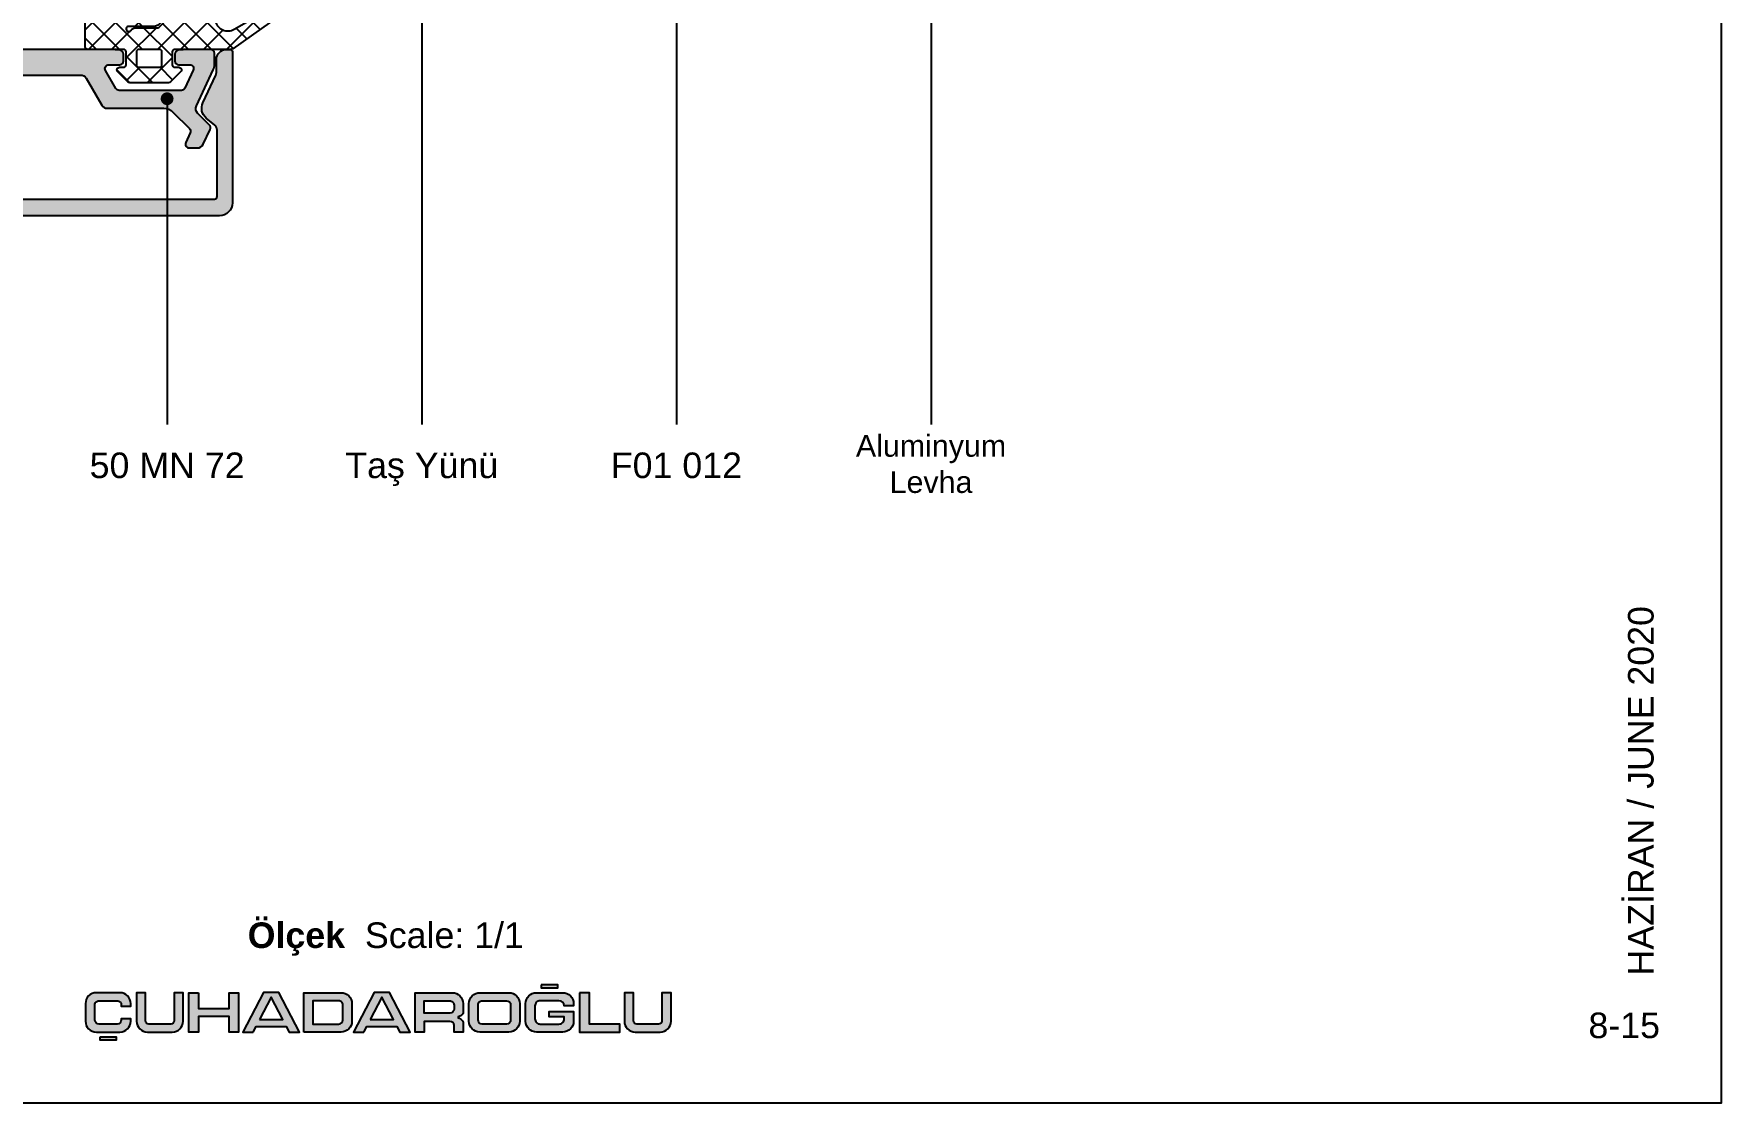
# Model space of a CAD drawing. Header units: millimetres. Extents: x 12 to 3612, y 18 to 315.
# Drawn here: x 3480.6 to 3612.5, y 17.9 to 101.5 of the extents above; entities that cross this region are included whole.
import ezdxf

# ---------------------------------------------------------------- set-up
doc = ezdxf.new("R2010")
doc.units = ezdxf.units.MM
for name, color, linetype in [('ANTET', 140, 'Continuous'), ('antet_k', 7, 'Continuous'), ('Layer2', 5, 'Continuous')]:
    doc.layers.add(name, color=color, linetype=linetype)
doc.styles.get("Standard").update_dxf_attribs({"font": 'arial.ttf'})
doc.dimstyles.new('ISO-25', dxfattribs={"dimtxt": 2.5, "dimasz": 2.5, "dimexe": 1.25, "dimexo": 0.625, "dimtad": 1, "dimtxsty": 'Standard', "dimcen": 2.5, "dimadec": 0, "dimazin": 0, "dimtfac": 1, "dimtmove": 0, "dimatfit": 3, "dimfxl": 1, "dimarcsym": 0})

# ---------------------------------------------------------------- blocks, each defined once
blk = doc.blocks.new('ÇUHADAROĞLU')
at = {"layer": 'ANTET'}
h = blk.add_hatch(color=7, dxfattribs=at)
h.paths.add_polyline_path([(159.0962599113646, 19.63569092909815, -0.4142135623728142), (159.4200250783686, 19.95945609633158), (160.8403785503948, 19.95945609633158, -0.4142135623734295), (161.1641437173996, 19.63569092909815), (161.1641437173996, 19.54310272501051), (161.8980114300458, 19.54310272501051), (161.8980114300458, 19.73387379528994, 0.4142135623721657), (161.0464831388059, 20.58540208633475), (159.2139204898281, 20.58540208633475, 0.4142135623728846), (158.3623921988051, 19.73387379528994), (158.3623921988051, 18.3594518085455, 0.4142135623731943), (159.2139204898281, 17.50792351750137), (161.0464831388059, 17.50792351750137, 0.4142135623721429), (161.8980114300458, 18.35945180853459), (161.8980114300458, 18.55022287882538), (161.1641437173996, 18.55022287882538), (161.1641437173996, 18.45763467472661, -0.4142135623734087), (160.8403785503948, 18.13386950748249), (159.4200250783686, 18.13386950748249, -0.4142135623728142), (159.0962599113646, 18.45763467472661)])
h.paths.add_polyline_path([(159.4826714798506, 17.11940531681229), (159.4826714798506, 16.90356187198303), (160.7777321488703, 16.90356187199417), (160.7777321488703, 17.11940531681229)])
h.paths.add_polyline_path([(165.1475085905219, 17.50792351750137, 0.4142135623727365), (165.9990368815008, 18.3594518085455), (165.9990368815008, 20.58540208633475), (165.2867535136549, 20.58540208633475), (165.2867535136549, 18.39288164127142, -0.4142135623729386), (165.0277413797468, 18.13386950748249), (163.322578165694, 18.13386950748249, -0.4142135623730694), (163.0635660319159, 18.39288164127142), (163.0635660319159, 20.58540208633475), (162.3512826640703, 20.58540208633475), (162.3512826640703, 18.3594518085455, 0.4142135623730951), (163.2028109550933, 17.50792351750137)])
h.paths.add_polyline_path([(167.1861758280412, 18.73368980691056), (169.5820380656607, 18.73368980691056), (169.5820380656607, 17.50792351750137), (170.3159057780464, 17.50792351750137), (170.3159057780464, 20.58540208633475), (169.5820380656607, 20.58540208633475), (169.5820380656607, 19.35963579690328), (167.1861758280412, 19.35963579690328), (167.1861758280412, 20.58540208633475), (166.4523081158297, 20.58540208633475), (166.4523081158297, 17.50792351750137), (167.1861758280412, 17.50792351750137)])
h.paths.add_polyline_path([(170.6598612928734, 17.50792351750137), (171.4622450257731, 17.50792351750137), (171.6931055449792, 17.95304709648521), (174.0541956534445, 17.95304709648521), (174.2850561726949, 17.50792351750137), (175.0874399055944, 17.50792351750137), (173.4818207078899, 20.60372771281517), (172.2654804907508, 20.60372771281517)])
h.paths.add_polyline_path([(171.971277733857, 18.48939259516978), (172.8736505993644, 20.22926323599781), (173.7760234646111, 18.48939259516978)], flags=16)
h.paths.add_polyline_path([(175.4313954205083, 17.50792351750137), (178.3355430693088, 17.50792351750137, 0.4142135623732121), (179.1870713602877, 18.3594518085455), (179.1870713602877, 19.73387379528994, 0.4142135623730951), (178.3355430693088, 20.58540208633475), (175.4313954205083, 20.58540208633475)])
h.paths.add_polyline_path([(176.1436787882673, 19.95945609633158), (178.151022825177, 19.95945609633158, -0.4142135623731142), (178.4747879923995, 19.63569092909815), (178.4747879923995, 18.45763467472661, -0.4142135623730745), (178.151022825177, 18.13386950748249), (176.1436787882673, 18.13386950748249)], flags=16)
h.paths.add_polyline_path([(180.3435454007894, 17.95304709648521), (182.7046355093413, 17.95304709648521), (182.9354960285911, 17.50792351750137), (183.7378797614912, 17.50792351750137), (182.132260563701, 20.60372771281517), (180.9159203465175, 20.60372771281517), (179.3103011489008, 17.50792351750137), (180.1126848816699, 17.50792351750137)])
h.paths.add_polyline_path([(180.6217175897538, 18.48939259516978), (181.5240904550871, 20.22926323599781), (182.4264633205948, 18.48939259516978)], flags=16)
h.paths.add_polyline_path([(184.8372873331129, 18.34063026015419), (186.8446313700657, 18.34063026015419, -0.4142135623729747), (187.1683965372883, 18.01686509292098), (187.1683965372883, 17.50792351750137), (187.8806799051332, 17.50792351750137), (187.8806799051332, 18.20747340644915, 0.2033580267786369), (187.7819052407871, 18.44028912144076, 0.0982592640726135), (187.4962601635511, 18.62435430448626), (187.4962601635511, 18.69693476643182, 0.0583991135339935), (187.740456995649, 18.82595671832554, 0.2468532403419663), (187.8806799051332, 19.09267027847649), (187.8806799051332, 19.73387379528994, 0.4142135623730367), (187.0291516141544, 20.58540208633475), (184.125003965267, 20.58540208633475), (184.125003965267, 17.50792351750137), (184.8372873331129, 17.50792351750137)])
h.paths.add_polyline_path([(184.8372873331129, 18.9881605946206), (184.8372873331129, 19.95945609633158), (186.8230470255254, 19.95945609633158, -0.4142135623732396), (187.1683965372883, 19.61410658461286), (187.1683965372883, 19.31192576186494, -0.4142135623732488), (186.8446313700657, 18.9881605946206)], flags=16)
h.paths.add_polyline_path([(191.4539422330496, 17.50792351750137, 0.4142135623730951), (192.3054705240285, 18.3594518085455), (192.3054705240285, 19.73387379528994, 0.4142135623731076), (191.4539422330496, 20.58540208633475), (189.1854794302673, 20.58540208633475, 0.4142135623732706), (188.333951139463, 19.73387379528994), (188.333951139463, 18.3594518085455, 0.4142135623731866), (189.1854794302673, 17.50792351750137)])
h.paths.add_polyline_path([(189.3699996746174, 18.13386950748249, -0.4142135623730951), (189.0462345072221, 18.45763467472661), (189.0462345072221, 19.63569092909815, -0.4142135623730951), (189.3699996746174, 19.95945609633158), (191.2694219888723, 19.95945609633158, -0.4142135623727877), (191.5931871561385, 19.63569092909815), (191.5931871561385, 18.45763467472661, -0.4142135623727877), (191.2694219888723, 18.13386950748249)], flags=16)
h.paths.add_polyline_path([(193.6102700492058, 17.50792351750137), (195.6628894071147, 17.50792351750137, 0.4142135623730851), (196.5144176981377, 18.3594518085455), (196.5144176981377, 19.10516500920416), (194.5934110391687, 19.10516500920416), (194.5934110391687, 18.6950624640307), (195.7805499857083, 18.6950624640307), (195.7805499857083, 18.5439720526564, -0.4142135623728046), (195.3704474405892, 18.13386950748249), (193.9027120159057, 18.13386950748249, -0.4142135623730212), (193.4926094706556, 18.5439720526564), (193.4926094706556, 19.54935355116858, -0.4142135623727782), (193.9027120159057, 19.95945609633158), (195.3704474405892, 19.95945609633158, -0.4077409973954806), (195.7804493945365, 19.55843624332637), (196.5144176981377, 19.55843624332637), (196.5144176981377, 19.73387379528994, 0.4142135623720077), (195.6628894071147, 20.58540208633475), (193.6102700492058, 20.58540208633475, 0.4142135623730392), (192.7587417582264, 19.73387379528994), (192.7587417582264, 18.3594518085455, 0.4142135623729934)])
h.paths.add_polyline_path([(195.2841100625616, 20.97392028701223), (195.2841100625616, 21.1897637318415), (193.9890493937154, 21.1897637318415), (193.9890493937154, 20.97392028701223)])
h.paths.add_polyline_path([(200.1383747603676, 17.50792351750137), (200.1383747603676, 18.13386950748249), (197.7585490083633, 18.13386950748249), (197.7585490083633, 20.58540208633475), (196.9676889322053, 20.58540208633475), (196.9676889322053, 17.50792351746863)])
h.paths.add_polyline_path([(201.1960076399752, 18.39288164127142), (201.1960076399752, 20.58540208633475), (200.4837242721298, 20.58540208633475), (200.4837242721298, 18.3594518085455, 0.4142135623731152), (201.3352525631084, 17.50792351750137), (203.2799501986239, 17.50792351750137, 0.4142135623730871), (204.1314784896469, 18.3594518085455), (204.1314784896469, 20.58540208633475), (203.4191951217141, 20.58540208633475), (203.4191951217141, 18.39288164127142, -0.4142135623727522), (203.1601829878929, 18.13386950748249), (201.4550197737532, 18.13386950748249, -0.4142135623732619)])
h = blk.add_hatch(color=7, dxfattribs=at)
h.paths.add_polyline_path([(159.0962599113646, 19.63569092909815, -0.4142135623728142), (159.4200250783686, 19.95945609633158), (160.8403785503948, 19.95945609633158, -0.4142135623734295), (161.1641437173996, 19.63569092909815), (161.1641437173996, 19.54310272501051), (161.8980114300458, 19.54310272501051), (161.8980114300458, 19.73387379528994, 0.4142135623721657), (161.0464831388059, 20.58540208633475), (159.2139204898281, 20.58540208633475, 0.4142135623728846), (158.3623921988051, 19.73387379528994), (158.3623921988051, 18.3594518085455, 0.4142135623731943), (159.2139204898281, 17.50792351750137), (161.0464831388059, 17.50792351750137, 0.4142135623721429), (161.8980114300458, 18.35945180853459), (161.8980114300458, 18.55022287882538), (161.1641437173996, 18.55022287882538), (161.1641437173996, 18.45763467472661, -0.4142135623734087), (160.8403785503948, 18.13386950748249), (159.4200250783686, 18.13386950748249, -0.4142135623728142), (159.0962599113646, 18.45763467472661)])
h.paths.add_polyline_path([(159.4826714798506, 17.11940531681229), (159.4826714798506, 16.90356187198303), (160.7777321488703, 16.90356187199417), (160.7777321488703, 17.11940531681229)])
h.paths.add_polyline_path([(165.1475085905219, 17.50792351750137, 0.4142135623727365), (165.9990368815008, 18.3594518085455), (165.9990368815008, 20.58540208633475), (165.2867535136549, 20.58540208633475), (165.2867535136549, 18.39288164127142, -0.4142135623729386), (165.0277413797468, 18.13386950748249), (163.322578165694, 18.13386950748249, -0.4142135623730694), (163.0635660319159, 18.39288164127142), (163.0635660319159, 20.58540208633475), (162.3512826640703, 20.58540208633475), (162.3512826640703, 18.3594518085455, 0.4142135623730951), (163.2028109550933, 17.50792351750137)])
h.paths.add_polyline_path([(167.1861758280412, 18.73368980691056), (169.5820380656607, 18.73368980691056), (169.5820380656607, 17.50792351750137), (170.3159057780464, 17.50792351750137), (170.3159057780464, 20.58540208633475), (169.5820380656607, 20.58540208633475), (169.5820380656607, 19.35963579690328), (167.1861758280412, 19.35963579690328), (167.1861758280412, 20.58540208633475), (166.4523081158297, 20.58540208633475), (166.4523081158297, 17.50792351750137), (167.1861758280412, 17.50792351750137)])
h.paths.add_polyline_path([(170.6598612928734, 17.50792351750137), (171.4622450257731, 17.50792351750137), (171.6931055449792, 17.95304709648521), (174.0541956534445, 17.95304709648521), (174.2850561726949, 17.50792351750137), (175.0874399055944, 17.50792351750137), (173.4818207078899, 20.60372771281517), (172.2654804907508, 20.60372771281517)])
h.paths.add_polyline_path([(171.971277733857, 18.48939259516978), (172.8736505993644, 20.22926323599781), (173.7760234646111, 18.48939259516978)], flags=16)
h.paths.add_polyline_path([(175.4313954205083, 17.50792351750137), (178.3355430693088, 17.50792351750137, 0.4142135623732121), (179.1870713602877, 18.3594518085455), (179.1870713602877, 19.73387379528994, 0.4142135623730951), (178.3355430693088, 20.58540208633475), (175.4313954205083, 20.58540208633475)])
h.paths.add_polyline_path([(176.1436787882673, 19.95945609633158), (178.151022825177, 19.95945609633158, -0.4142135623731142), (178.4747879923995, 19.63569092909815), (178.4747879923995, 18.45763467472661, -0.4142135623730745), (178.151022825177, 18.13386950748249), (176.1436787882673, 18.13386950748249)], flags=16)
h.paths.add_polyline_path([(180.3435454007894, 17.95304709648521), (182.7046355093413, 17.95304709648521), (182.9354960285911, 17.50792351750137), (183.7378797614912, 17.50792351750137), (182.132260563701, 20.60372771281517), (180.9159203465175, 20.60372771281517), (179.3103011489008, 17.50792351750137), (180.1126848816699, 17.50792351750137)])
h.paths.add_polyline_path([(180.6217175897538, 18.48939259516978), (181.5240904550871, 20.22926323599781), (182.4264633205948, 18.48939259516978)], flags=16)
h.paths.add_polyline_path([(184.8372873331129, 18.34063026015419), (186.8446313700657, 18.34063026015419, -0.4142135623729747), (187.1683965372883, 18.01686509292098), (187.1683965372883, 17.50792351750137), (187.8806799051332, 17.50792351750137), (187.8806799051332, 18.20747340644915, 0.2033580267786369), (187.7819052407871, 18.44028912144076, 0.0982592640726135), (187.4962601635511, 18.62435430448626), (187.4962601635511, 18.69693476643182, 0.0583991135339935), (187.740456995649, 18.82595671832554, 0.2468532403419663), (187.8806799051332, 19.09267027847649), (187.8806799051332, 19.73387379528994, 0.4142135623730367), (187.0291516141544, 20.58540208633475), (184.125003965267, 20.58540208633475), (184.125003965267, 17.50792351750137), (184.8372873331129, 17.50792351750137)])
h.paths.add_polyline_path([(184.8372873331129, 18.9881605946206), (184.8372873331129, 19.95945609633158), (186.8230470255254, 19.95945609633158, -0.4142135623732396), (187.1683965372883, 19.61410658461286), (187.1683965372883, 19.31192576186494, -0.4142135623732488), (186.8446313700657, 18.9881605946206)], flags=16)
h.paths.add_polyline_path([(191.4539422330496, 17.50792351750137, 0.4142135623730951), (192.3054705240285, 18.3594518085455), (192.3054705240285, 19.73387379528994, 0.4142135623731076), (191.4539422330496, 20.58540208633475), (189.1854794302673, 20.58540208633475, 0.4142135623732706), (188.333951139463, 19.73387379528994), (188.333951139463, 18.3594518085455, 0.4142135623731866), (189.1854794302673, 17.50792351750137)])
h.paths.add_polyline_path([(189.3699996746174, 18.13386950748249, -0.4142135623730951), (189.0462345072221, 18.45763467472661), (189.0462345072221, 19.63569092909815, -0.4142135623730951), (189.3699996746174, 19.95945609633158), (191.2694219888723, 19.95945609633158, -0.4142135623727877), (191.5931871561385, 19.63569092909815), (191.5931871561385, 18.45763467472661, -0.4142135623727877), (191.2694219888723, 18.13386950748249)], flags=16)
h.paths.add_polyline_path([(193.6102700492058, 17.50792351750137), (195.6628894071147, 17.50792351750137, 0.4142135623730851), (196.5144176981377, 18.3594518085455), (196.5144176981377, 19.10516500920416), (194.5934110391687, 19.10516500920416), (194.5934110391687, 18.6950624640307), (195.7805499857083, 18.6950624640307), (195.7805499857083, 18.5439720526564, -0.4142135623728046), (195.3704474405892, 18.13386950748249), (193.9027120159057, 18.13386950748249, -0.4142135623730212), (193.4926094706556, 18.5439720526564), (193.4926094706556, 19.54935355116858, -0.4142135623727782), (193.9027120159057, 19.95945609633158), (195.3704474405892, 19.95945609633158, -0.4077409973954806), (195.7804493945365, 19.55843624332637), (196.5144176981377, 19.55843624332637), (196.5144176981377, 19.73387379528994, 0.4142135623720077), (195.6628894071147, 20.58540208633475), (193.6102700492058, 20.58540208633475, 0.4142135623730392), (192.7587417582264, 19.73387379528994), (192.7587417582264, 18.3594518085455, 0.4142135623729934)])
h.paths.add_polyline_path([(195.2841100625616, 20.97392028701223), (195.2841100625616, 21.1897637318415), (193.9890493937154, 21.1897637318415), (193.9890493937154, 20.97392028701223)])
h.paths.add_polyline_path([(200.1383747603676, 17.50792351750137), (200.1383747603676, 18.13386950748249), (197.7585490083633, 18.13386950748249), (197.7585490083633, 20.58540208633475), (196.9676889322053, 20.58540208633475), (196.9676889322053, 17.50792351746863)])
h.paths.add_polyline_path([(201.1960076399752, 18.39288164127142), (201.1960076399752, 20.58540208633475), (200.4837242721298, 20.58540208633475), (200.4837242721298, 18.3594518085455, 0.4142135623731152), (201.3352525631084, 17.50792351750137), (203.2799501986239, 17.50792351750137, 0.4142135623730871), (204.1314784896469, 18.3594518085455), (204.1314784896469, 20.58540208633475), (203.4191951217141, 20.58540208633475), (203.4191951217141, 18.39288164127142, -0.4142135623727522), (203.1601829878929, 18.13386950748249), (201.4550197737532, 18.13386950748249, -0.4142135623732619)])
at = {"layer": 'ANTET', "color": 7}
for points in [[(193.9890493937154, 21.1897637318415), (193.9890493937154, 20.97392028701223), (195.2841100625616, 20.97392028701223), (195.2841100625616, 21.1897637318415)], [(193.9890493937154, 21.1897637318415), (193.9890493937154, 20.97392028701223), (195.2841100625616, 20.97392028701223), (195.2841100625616, 21.1897637318415)], [(167.1861758280412, 20.58540208633475), (167.1861758280412, 19.35963579690328), (169.5820380656607, 19.35963579690328), (169.5820380656607, 20.58540208633475), (170.3159057780464, 20.58540208633475), (170.3159057780464, 17.50792351750137), (169.5820380656607, 17.50792351750137), (169.5820380656607, 18.73368980691056), (167.1861758280412, 18.73368980691056), (167.1861758280412, 17.50792351750137), (166.4523081158297, 17.50792351750137), (166.4523081158297, 20.58540208633475)], [(167.1861758280412, 20.58540208633475), (167.1861758280412, 19.35963579690328), (169.5820380656607, 19.35963579690328), (169.5820380656607, 20.58540208633475), (170.3159057780464, 20.58540208633475), (170.3159057780464, 17.50792351750137), (169.5820380656607, 17.50792351750137), (169.5820380656607, 18.73368980691056), (167.1861758280412, 18.73368980691056), (167.1861758280412, 17.50792351750137), (166.4523081158297, 17.50792351750137), (166.4523081158297, 20.58540208633475)], [(171.4622450257731, 17.50792351750137), (171.6931055449792, 17.95304709648521), (174.0541956534445, 17.95304709648521), (174.2850561726949, 17.50792351750137), (175.0874399055944, 17.50792351750137), (173.4818207078899, 20.60372771281517), (172.2654804907508, 20.60372771281517), (170.6598612928734, 17.50792351750137)], [(171.4622450257731, 17.50792351750137), (171.6931055449792, 17.95304709648521), (174.0541956534445, 17.95304709648521), (174.2850561726949, 17.50792351750137), (175.0874399055944, 17.50792351750137), (173.4818207078899, 20.60372771281517), (172.2654804907508, 20.60372771281517), (170.6598612928734, 17.50792351750137)], [(171.971277733857, 18.48939259516978), (173.7760234646111, 18.48939259516978), (172.8736505993644, 20.22926323599781)], [(171.971277733857, 18.48939259516978), (173.7760234646111, 18.48939259516978), (172.8736505993644, 20.22926323599781)], [(180.1126848816699, 17.50792351750137), (180.3435454007894, 17.95304709648521), (182.7046355093413, 17.95304709648521), (182.9354960285911, 17.50792351750137), (183.7378797614912, 17.50792351750137), (182.132260563701, 20.60372771281517), (180.9159203465175, 20.60372771281517), (179.3103011489008, 17.50792351750137)], [(180.1126848816699, 17.50792351750137), (180.3435454007894, 17.95304709648521), (182.7046355093413, 17.95304709648521), (182.9354960285911, 17.50792351750137), (183.7378797614912, 17.50792351750137), (182.132260563701, 20.60372771281517), (180.9159203465175, 20.60372771281517), (179.3103011489008, 17.50792351750137)], [(180.6217175897538, 18.48939259516978), (182.4264633205948, 18.48939259516978), (181.5240904550871, 20.22926323599781)], [(180.6217175897538, 18.48939259516978), (182.4264633205948, 18.48939259516978), (181.5240904550871, 20.22926323599781)], [(196.9676889322053, 20.58540208633475), (196.9676889322053, 17.50792351750137), (200.1383747603676, 17.50792351750137), (200.1383747603676, 18.13386950748249), (197.7585490083633, 18.13386950748249), (197.7585490083633, 20.58540208633475)], [(196.9676889322053, 20.58540208633475), (196.9676889322053, 17.50792351750137), (200.1383747603676, 17.50792351750137), (200.1383747603676, 18.13386950748249), (197.7585490083633, 18.13386950748249), (197.7585490083633, 20.58540208633475)], [(159.4826714798506, 17.11940531681229), (159.4826714798506, 16.90356187198303), (160.7777321488703, 16.90356187198303), (160.7777321488703, 17.11940531681229)], [(159.4826714798506, 17.11940531681229), (159.4826714798506, 16.90356187198303), (160.7777321488703, 16.90356187198303), (160.7777321488703, 17.11940531681229)]]:
    blk.add_lwpolyline(points, close=True, dxfattribs=at)
for points in [[(159.4200250783686, 18.13386950748249, -0.4142135623731217), (159.0962599113646, 18.45763467472661), (159.0962599113646, 19.63569092909815, -0.4142135623731218), (159.4200250783686, 19.95945609633158), (160.8403785503948, 19.95945609633158, -0.4142135623731218), (161.1641437173996, 19.63569092909815), (161.1641437173996, 19.54310272501051), (161.8980114300458, 19.54310272501051), (161.8980114300458, 19.73387379528994, 0.4142135623729839), (161.0464831388059, 20.58540208633475), (159.2139204898281, 20.58540208633475, 0.4142135623730596), (158.3623921988051, 19.73387379528994), (158.3623921988051, 18.3594518085455, 0.4142135623731356), (159.2139204898281, 17.50792351750137), (161.0464831388059, 17.50792351750137, 0.4142135623728444), (161.8980114300458, 18.3594518085455), (161.8980114300458, 18.55022287882538), (161.1641437173996, 18.55022287882538), (161.1641437173996, 18.45763467472661, -0.4142135623732549), (160.8403785503948, 18.13386950748249)], [(159.4200250783686, 18.13386950748249, -0.4142135623731217), (159.0962599113646, 18.45763467472661), (159.0962599113646, 19.63569092909815, -0.4142135623731218), (159.4200250783686, 19.95945609633158), (160.8403785503948, 19.95945609633158, -0.4142135623731218), (161.1641437173996, 19.63569092909815), (161.1641437173996, 19.54310272501051), (161.8980114300458, 19.54310272501051), (161.8980114300458, 19.73387379528994, 0.4142135623729839), (161.0464831388059, 20.58540208633475), (159.2139204898281, 20.58540208633475, 0.4142135623730596), (158.3623921988051, 19.73387379528994), (158.3623921988051, 18.3594518085455, 0.4142135623731356), (159.2139204898281, 17.50792351750137), (161.0464831388059, 17.50792351750137, 0.4142135623728444), (161.8980114300458, 18.3594518085455), (161.8980114300458, 18.55022287882538), (161.1641437173996, 18.55022287882538), (161.1641437173996, 18.45763467472661, -0.4142135623732549), (160.8403785503948, 18.13386950748249)], [(165.0277413797468, 18.13386950748249), (163.322578165694, 18.13386950748249, -0.4142135623730694), (163.0635660319159, 18.39288164127142), (163.0635660319159, 20.58540208633475), (162.3512826640703, 20.58540208633475), (162.3512826640703, 18.3594518085455, 0.4142135623730951), (163.2028109550933, 17.50792351750137), (165.1475085905219, 17.50792351750137, 0.4142135623731459), (165.9990368815008, 18.3594518085455), (165.9990368815008, 20.58540208633475), (165.2867535136549, 20.58540208633475), (165.2867535136549, 18.39288164127142, -0.4142135623731304)], [(165.0277413797468, 18.13386950748249), (163.322578165694, 18.13386950748249, -0.4142135623730694), (163.0635660319159, 18.39288164127142), (163.0635660319159, 20.58540208633475), (162.3512826640703, 20.58540208633475), (162.3512826640703, 18.3594518085455, 0.4142135623730951), (163.2028109550933, 17.50792351750137), (165.1475085905219, 17.50792351750137, 0.4142135623731459), (165.9990368815008, 18.3594518085455), (165.9990368815008, 20.58540208633475), (165.2867535136549, 20.58540208633475), (165.2867535136549, 18.39288164127142, -0.4142135623731304)], [(175.4313954205083, 17.50792351750137), (175.4313954205083, 20.58540208633475), (178.3355430693088, 20.58540208633475, -0.4142135623730951), (179.1870713602877, 19.73387379528994), (179.1870713602877, 18.3594518085455, -0.4142135623730951), (178.3355430693088, 17.50792351750137)], [(175.4313954205083, 17.50792351750137), (175.4313954205083, 20.58540208633475), (178.3355430693088, 20.58540208633475, -0.4142135623730951), (179.1870713602877, 19.73387379528994), (179.1870713602877, 18.3594518085455, -0.4142135623730951), (178.3355430693088, 17.50792351750137)], [(178.4747879923995, 19.63569092909815, 0.4142135623731143), (178.151022825177, 19.95945609633158), (176.1436787882673, 19.95945609633158), (176.1436787882673, 18.13386950748249), (178.151022825177, 18.13386950748249, 0.4142135623730745), (178.4747879923995, 18.45763467472661)], [(178.4747879923995, 19.63569092909815, 0.4142135623731143), (178.151022825177, 19.95945609633158), (176.1436787882673, 19.95945609633158), (176.1436787882673, 18.13386950748249), (178.151022825177, 18.13386950748249, 0.4142135623730745), (178.4747879923995, 18.45763467472661)], [(187.8806799051332, 18.20747340641596), (187.8806799051332, 17.50792351750137), (187.1683965372883, 17.50792351750137), (187.1683965372883, 18.01686509292098, 0.4142135623731284), (186.8446313700657, 18.34063026015419), (184.8372873331129, 18.34063026015419), (184.8372873331129, 17.50792351750137), (184.125003965267, 17.50792351750137), (184.125003965267, 20.58540208633475), (187.0291516141544, 20.58540208633475, -0.4142135623730951), (187.8806799051332, 19.73387379528994), (187.8806799051332, 19.09267027847649, -0.246853240336839), (187.740456995649, 18.82595671833623, -0.0583991135354061), (187.4962601635511, 18.69693476643182), (187.4962601635511, 18.62435430448626, -0.0982592640871061), (187.7819052407871, 18.44028912140801, -0.2033580267638846)], [(187.8806799051332, 18.20747340641596), (187.8806799051332, 17.50792351750137), (187.1683965372883, 17.50792351750137), (187.1683965372883, 18.01686509292098, 0.4142135623731284), (186.8446313700657, 18.34063026015419), (184.8372873331129, 18.34063026015419), (184.8372873331129, 17.50792351750137), (184.125003965267, 17.50792351750137), (184.125003965267, 20.58540208633475), (187.0291516141544, 20.58540208633475, -0.4142135623730951), (187.8806799051332, 19.73387379528994), (187.8806799051332, 19.09267027847649, -0.246853240336839), (187.740456995649, 18.82595671833623, -0.0583991135354061), (187.4962601635511, 18.69693476643182), (187.4962601635511, 18.62435430448626, -0.0982592640871061), (187.7819052407871, 18.44028912140801, -0.2033580267638846)], [(186.8230470255254, 19.95945609633158, -0.4142135623730951), (187.1683965372883, 19.61410658461286), (187.1683965372883, 19.31192576186494, -0.4142135623730951), (186.8446313700657, 18.9881605946206), (184.8372873331129, 18.9881605946206), (184.8372873331129, 19.95945609633158)], [(186.8230470255254, 19.95945609633158, -0.4142135623730951), (187.1683965372883, 19.61410658461286), (187.1683965372883, 19.31192576186494, -0.4142135623730951), (186.8446313700657, 18.9881605946206), (184.8372873331129, 18.9881605946206), (184.8372873331129, 19.95945609633158)], [(191.4539422330496, 17.50792351750137), (189.1854794302673, 17.50792351750137, -0.4142135623730697), (188.333951139463, 18.3594518085455), (188.333951139463, 19.73387379528994, -0.4142135623730951), (189.1854794302673, 20.58540208633475), (191.4539422330496, 20.58540208633475, -0.4142135623731076), (192.3054705240285, 19.73387379528994), (192.3054705240285, 18.3594518085455, -0.4142135623730951)], [(191.4539422330496, 17.50792351750137), (189.1854794302673, 17.50792351750137, -0.4142135623730697), (188.333951139463, 18.3594518085455), (188.333951139463, 19.73387379528994, -0.4142135623730951), (189.1854794302673, 20.58540208633475), (191.4539422330496, 20.58540208633475, -0.4142135623731076), (192.3054705240285, 19.73387379528994), (192.3054705240285, 18.3594518085455, -0.4142135623730951)], [(191.5931871561385, 19.63569092909815), (191.5931871561385, 18.45763467472661, -0.4142135623730951), (191.2694219888723, 18.13386950748249), (189.3699996746174, 18.13386950748249, -0.4142135623730951), (189.0462345072221, 18.45763467472661), (189.0462345072221, 19.63569092909815, -0.4142135623730951), (189.3699996746174, 19.95945609633158), (191.2694219888723, 19.95945609633158, -0.4142135623730951)], [(191.5931871561385, 19.63569092909815), (191.5931871561385, 18.45763467472661, -0.4142135623730951), (191.2694219888723, 18.13386950748249), (189.3699996746174, 18.13386950748249, -0.4142135623730951), (189.0462345072221, 18.45763467472661), (189.0462345072221, 19.63569092909815, -0.4142135623730951), (189.3699996746174, 19.95945609633158), (191.2694219888723, 19.95945609633158, -0.4142135623730951)], [(195.7805499857083, 18.5439720526564), (195.7805499857083, 18.6950624640307), (194.5934110391687, 18.6950624640307), (194.5934110391687, 19.10516500920416), (196.5144176981377, 19.10516500920416), (196.5144176981377, 18.3594518085455, -0.4142135623730851), (195.6628894071147, 17.50792351750137), (193.6102700492058, 17.50792351750137, -0.4142135623731102), (192.7587417582264, 18.3594518085455), (192.7587417582264, 19.73387379528994, -0.4142135623730975), (193.6102700492058, 20.58540208633475), (195.6628894071147, 20.58540208633475, -0.4142135623730596), (196.5144176981377, 19.73387379528994), (196.5144176981377, 19.55843624332637), (195.7804493945365, 19.55843624332637, 0.4077409974138479), (195.3704474405892, 19.95945609633158), (193.9027120159057, 19.95945609633158, 0.4142135623731424), (193.4926094706556, 19.54935355116858), (193.4926094706556, 18.5439720526564, 0.4142135623731424), (193.9027120159057, 18.13386950748249), (195.3704474405892, 18.13386950748249, 0.4142135623731689)], [(195.7805499857083, 18.5439720526564), (195.7805499857083, 18.6950624640307), (194.5934110391687, 18.6950624640307), (194.5934110391687, 19.10516500920416), (196.5144176981377, 19.10516500920416), (196.5144176981377, 18.3594518085455, -0.4142135623730851), (195.6628894071147, 17.50792351750137), (193.6102700492058, 17.50792351750137, -0.4142135623731102), (192.7587417582264, 18.3594518085455), (192.7587417582264, 19.73387379528994, -0.4142135623730975), (193.6102700492058, 20.58540208633475), (195.6628894071147, 20.58540208633475, -0.4142135623730596), (196.5144176981377, 19.73387379528994), (196.5144176981377, 19.55843624332637), (195.7804493945365, 19.55843624332637, 0.4077409974138479), (195.3704474405892, 19.95945609633158), (193.9027120159057, 19.95945609633158, 0.4142135623731424), (193.4926094706556, 19.54935355116858), (193.4926094706556, 18.5439720526564, 0.4142135623731424), (193.9027120159057, 18.13386950748249), (195.3704474405892, 18.13386950748249, 0.4142135623731689)], [(201.3352525631084, 17.50792351750137), (203.2799501986239, 17.50792351750137, 0.4142135623731459), (204.1314784896469, 18.3594518085455), (204.1314784896469, 20.58540208633475), (203.4191951217141, 20.58540208633475), (203.4191951217141, 18.39288164127142, -0.4142135623731368), (203.1601829878929, 18.13386950748249), (201.4550197737532, 18.13386950748249, -0.4142135623730694), (201.1960076399752, 18.39288164127142), (201.1960076399752, 20.58540208633475), (200.4837242721298, 20.58540208633475), (200.4837242721298, 18.3594518085455, 0.4142135623730569)], [(201.3352525631084, 17.50792351750137), (203.2799501986239, 17.50792351750137, 0.4142135623731459), (204.1314784896469, 18.3594518085455), (204.1314784896469, 20.58540208633475), (203.4191951217141, 20.58540208633475), (203.4191951217141, 18.39288164127142, -0.4142135623731368), (203.1601829878929, 18.13386950748249), (201.4550197737532, 18.13386950748249, -0.4142135623730694), (201.1960076399752, 18.39288164127142), (201.1960076399752, 20.58540208633475), (200.4837242721298, 20.58540208633475), (200.4837242721298, 18.3594518085455, 0.4142135623730569)]]:
    blk.add_lwpolyline(points, format="xyb", close=True, dxfattribs=at)
blk = doc.blocks.new('MN50 ICV SİP. KAT. SYF.')
at = {"layer": 'antet_k', "color": 252}
blk.add_lwpolyline([(196.7371257485029, 36.05389221556879), (196.7371257485029, 333.0538922155688), (406.7371257485029, 333.0538922155688), (406.7371257485029, 36.05389221556879)], close=True, dxfattribs=at)
blk.add_blockref('ÇUHADAROĞLU', (120.5312786016686, 24.10772226018344))
blk = doc.blocks.new('50MN68')
blk.add_hatch(color=252).paths.add_polyline_path([(-2201.479177625412, 2757.138119748424, -0.2216946626534687), (-2201.300571430213, 2757.521141969928), (-2200.636390015758, 2758.078456349884, 0.3394542588716482), (-2200.372869838413, 2759.267119054721), (-2201.382331518933, 2761.431916614771, -0.109517811680592), (-2201.429177625412, 2761.643225745627), (-2201.429177625412, 2762.644225745616, 0.414213562373095), (-2202.229177625412, 2763.444225745634), (-2202.479177625412, 2763.444225745634, 0.414213562373095), (-2202.679177625412, 2763.244225745622), (-2202.679177625412, 2751.444225745634, 0.414213562373095), (-2201.679177625412, 2750.444225745634), (-2153.679177625412, 2750.444225745634, 0.414213562373095), (-2152.679177625412, 2751.444225745634), (-2152.679177625412, 2763.244225745622, 0.414213562373095), (-2152.879177625413, 2763.444225745634), (-2153.129177625413, 2763.444225745634, 0.414213562373095), (-2153.929177625412, 2762.644225745616), (-2153.929177625412, 2761.643225745627, -0.1095178116805918), (-2153.976023731912, 2761.431916614742), (-2154.985485412453, 2759.26711905475, 0.3394542588716484), (-2154.721965235112, 2758.078456349826), (-2154.057783820585, 2757.521141970015, -0.2216946626534688), (-2153.879177625413, 2757.138119748424), (-2153.879177625413, 2751.944225745634, -0.414213562373095), (-2154.079177625414, 2751.744225745622), (-2201.279177625413, 2751.744225745622, -0.414213562373095), (-2201.479177625412, 2751.944225745634)])
at = {"layer": 'Layer2', "color": 252}
blk.add_lwpolyline([(-2201.479177625412, 2757.138119748424, -0.2216946626534687), (-2201.300571430213, 2757.521141969928), (-2200.636390015758, 2758.078456349884, 0.3394542588716482), (-2200.372869838413, 2759.267119054721), (-2201.382331518933, 2761.431916614771, -0.109517811680592), (-2201.429177625412, 2761.643225745627), (-2201.429177625412, 2762.644225745616, 0.414213562373095), (-2202.229177625412, 2763.444225745634), (-2202.479177625412, 2763.444225745634, 0.414213562373095), (-2202.679177625412, 2763.244225745622), (-2202.679177625412, 2751.444225745634, 0.414213562373095), (-2201.679177625412, 2750.444225745634), (-2153.679177625412, 2750.444225745634, 0.414213562373095), (-2152.679177625412, 2751.444225745634), (-2152.679177625412, 2763.244225745622, 0.414213562373095), (-2152.879177625413, 2763.444225745634), (-2153.129177625413, 2763.444225745634, 0.414213562373095), (-2153.929177625412, 2762.644225745616), (-2153.929177625412, 2761.643225745627, -0.1095178116805918), (-2153.976023731912, 2761.431916614742), (-2154.985485412453, 2759.26711905475, 0.3394542588716484), (-2154.721965235112, 2758.078456349826), (-2154.057783820585, 2757.521141970015, -0.2216946626534688), (-2153.879177625413, 2757.138119748424), (-2153.879177625413, 2751.944225745634, -0.414213562373095), (-2154.079177625414, 2751.744225745622), (-2201.279177625413, 2751.744225745622, -0.414213562373095), (-2201.479177625412, 2751.944225745634)], format="xyb", close=True, dxfattribs=at)
blk = doc.blocks.new('50MN72')
at = {"ltscale": 10}
h = blk.add_hatch(color=253, dxfattribs=at)
h.dxf.hatch_style = 1
edge = h.paths.add_edge_path()
edge.add_line((-1932.713748802226, 2739.770153896174), (-1936.999535239854, 2739.770153896174))
edge.add_arc((-1936.999535239858, 2740.770153896175), 1.000000000000967, 225.0000000004748, 270.0000000002122, ccw=False)
edge.add_line((-1937.706642021039, 2740.063047114982), (-1938.120855583416, 2740.477260677366))
edge.add_arc((-1938.827962364597, 2739.770153896174), 0.9999999999998207, 45.00000000041074, 90.0000000001482)
edge.add_line((-1938.8279623646, 2740.770153896174), (-1945.556420319727, 2740.770153896174))
edge.add_arc((-1945.556420319724, 2740.270153896176), 0.4999999999980605, 90.00000000036131, 150.0000000001283)
edge.add_line((-1945.989433021615, 2740.520153896174), (-1947.201868586923, 2738.420153896168))
edge.add_arc((-1947.634881288781, 2738.670153896167), 0.4999999999693313, 269.99999999674355, 329.99999999817805, ccw=False)
edge.add_line((-1947.634881288809, 2738.170153896197), (-1952.065276381319, 2738.170153896197))
edge.add_arc((-1952.065276381323, 2737.170153896196), 1.000000000000692, 89.99999999979431, 134.9999999995317)
edge.add_line((-1952.772383162504, 2737.877260677389), (-1954.062984072953, 2736.586659766926))
edge.add_arc((-1953.850852038596, 2736.374527732576), 0.2999999999968724, 135.0000000010028, 205.0000000025859)
edge.add_line((-1954.122744374698, 2736.247742254043), (-1953.772639242259, 2735.496939374676))
edge.add_arc((-1954.044531578361, 2735.370153896154), 0.2999999999920211, -90.0000000009208, 25.000000000645173, ccw=False)
edge.add_line((-1954.044531578366, 2735.070153896162), (-1954.689482069504, 2735.070153896162))
edge.add_arc((-1954.689482069508, 2735.570153896163), 0.5000000000010848, 205.0000000020698, 270.0000000004894, ccw=False)
edge.add_line((-1955.14263596302, 2735.358844765276), (-1955.685641138321, 2736.52332312147))
edge.add_arc((-1955.413748802203, 2736.650108600022), 0.3000000000185012, 135.0000000023558, 205.0000000045297, ccw=False)
edge.add_line((-1955.625880836581, 2736.862240634382), (-1954.700210612233, 2737.787910858682))
edge.add_arc((-1955.053764002848, 2738.141464249281), 0.5000000000195516, 315.0000000013088, 385.000000000514)
edge.add_line((-1954.600610109314, 2738.352773380164), (-1955.920056589313, 2741.182335487847))
edge.add_arc((-1955.013748802362, 2741.604953749561), 0.9999999999116297, 180.0000000000674, 205.0000000006886, ccw=False)
edge.add_line((-1956.013748802273, 2741.60495374956), (-1956.013748802273, 2742.470153896185))
edge.add_arc((-1955.713748802278, 2742.470153896179), 0.2999999999947249, 89.99999999895778, 179.9999999989578, ccw=False)
edge.add_line((-1955.713748802273, 2742.770153896174), (-1954.01374880236, 2742.770153896174))
edge.add_arc((-1954.013748802521, 2742.570153895762), 0.2000000004121502, 84.99999996349601, 89.99999995374787, ccw=False)
edge.add_line((-1953.996317653809, 2742.76939283578), (-1953.187602079457, 2742.698639391037))
edge.add_arc((-1953.213748802274, 2742.399780981609), 0.2999999999996277, 1.7848833522293717e-10, 85.00000000146031, ccw=False)
edge.add_line((-1952.913748802274, 2742.39978098161), (-1952.913748802274, 2741.87015389615))
edge.add_arc((-1953.213748802268, 2741.870153896156), 0.2999999999939291, 269.99999999884926, 359.99999999884926, ccw=False)
edge.add_line((-1953.213748802274, 2741.570153896162), (-1954.085264523423, 2741.570153896162))
edge.add_arc((-1954.085264523425, 2741.270153896164), 0.2999999999985248, 89.99999999950899, 204.9999999986955)
edge.add_line((-1954.357156859538, 2741.143368417648), (-1953.704326138129, 2739.743368417625))
edge.add_arc((-1953.432433802031, 2739.870153896153), 0.2999999999910953, 205.0000000020762, 270.0000000028149)
edge.add_line((-1953.432433802016, 2739.570153896162), (-1948.558641719518, 2739.570153896162))
edge.add_arc((-1948.558641719517, 2739.870153896156), 0.2999999999944883, 269.9999999997197, 329.9999999992238)
edge.add_line((-1948.298834098388, 2739.720153896156), (-1947.490543721485, 2741.12015389618))
edge.add_arc((-1947.750351342613, 2741.270153896172), 0.299999999989719, 330.0000000005504, 450.0000000011875)
edge.add_line((-1947.750351342619, 2741.570153896162), (-1948.613748802274, 2741.570153896162))
edge.add_arc((-1948.61374880228, 2741.870153896156), 0.2999999999940428, 180.0000000011725, 270.00000000117245, ccw=False)
edge.add_line((-1948.913748802274, 2741.87015389615), (-1948.913748802274, 2742.39978098161))
edge.add_arc((-1948.613748802274, 2742.399780981609), 0.2999999999996276, 94.99999999853969, 179.9999999998215, ccw=False)
edge.add_line((-1948.639895525091, 2742.698639391037), (-1947.831179950731, 2742.76939283578))
edge.add_arc((-1947.813748802022, 2742.570153895849), 0.2000000003250088, 90.00000004457593, 95.00000003759402, ccw=False)
edge.add_line((-1947.813748802178, 2742.770153896174), (-1932.413748802223, 2742.770153896203))
edge.add_line((-1932.413748802223, 2742.770153896203), (-1917.013748802269, 2742.770153896174))
edge.add_arc((-1917.013748802425, 2742.570153895847), 0.2000000003270306, 84.99999996243127, 89.99999995539878, ccw=False)
edge.add_line((-1916.996317653716, 2742.76939283578), (-1916.187602079356, 2742.698639391037))
edge.add_arc((-1916.213748802172, 2742.399780981609), 0.3000000000001858, 2.95187874144176e-10, 85.00000000158059, ccw=False)
edge.add_line((-1915.913748802172, 2742.39978098161), (-1915.913748802172, 2741.87015389615))
edge.add_arc((-1916.213748802166, 2741.870153896157), 0.2999999999944976, 269.9999999987407, 359.99999999874063, ccw=False)
edge.add_line((-1916.213748802173, 2741.570153896162), (-1917.077146261829, 2741.570153896162))
edge.add_arc((-1917.077146261835, 2741.270153896173), 0.2999999999894056, 89.99999999892593, 209.9999999995533)
edge.add_line((-1917.336953882962, 2741.12015389618), (-1916.528663506059, 2739.720153896156))
edge.add_arc((-1916.26885588493, 2739.870153896157), 0.2999999999945453, 210.0000000007825, 270.000000000274)
edge.add_line((-1916.268855884929, 2739.570153896162), (-1911.395063802431, 2739.570153896162))
edge.add_arc((-1911.395063802416, 2739.870153896153), 0.2999999999911259, 269.9999999971888, 334.99999999792)
edge.add_line((-1911.123171466318, 2739.743368417625), (-1910.47034074491, 2741.143368417648))
edge.add_arc((-1910.742233081023, 2741.270153896164), 0.2999999999985395, 335.000000001309, 450.0000000004866)
edge.add_line((-1910.742233081025, 2741.570153896162), (-1911.613748802172, 2741.570153896162))
edge.add_arc((-1911.613748802178, 2741.870153896156), 0.2999999999939291, 180.0000000011508, 270.00000000115074, ccw=False)
edge.add_line((-1911.913748802172, 2741.87015389615), (-1911.913748802172, 2742.39978098161))
edge.add_arc((-1911.613748802173, 2742.39978098161), 0.2999999999991929, 94.99999999863797, 179.9999999999128, ccw=False)
edge.add_line((-1911.63989552499, 2742.698639391037), (-1910.831179950638, 2742.76939283578))
edge.add_arc((-1910.813748801926, 2742.570153895762), 0.2000000004117309, 90.00000004624678, 95.00000003650922, ccw=False)
edge.add_line((-1910.813748802087, 2742.770153896174), (-1909.113748802174, 2742.770153896174))
edge.add_arc((-1909.113748802169, 2742.470153896179), 0.2999999999947249, 1.042224084812915e-09, 90.00000000104222, ccw=False)
edge.add_line((-1908.813748802174, 2742.470153896185), (-1908.813748802174, 2741.60495374956))
edge.add_arc((-1909.813748802085, 2741.604953749559), 0.9999999999107385, -25.00000000054581, 8.361666914424859e-11, ccw=False)
edge.add_line((-1908.907441015133, 2741.182335487847), (-1910.226887495132, 2738.352773380164))
edge.add_arc((-1909.773733601598, 2738.14146424928), 0.5000000000193804, 154.9999999993743, 224.9999999985794)
edge.add_line((-1910.127286992214, 2737.787910858682), (-1909.201616767866, 2736.862240634382))
edge.add_arc((-1909.413748802244, 2736.650108600022), 0.3000000000184962, -25.00000000453042, 44.99999999764492, ccw=False)
edge.add_line((-1909.141856466126, 2736.52332312147), (-1909.684861641427, 2735.358844765276))
edge.add_arc((-1910.138015534938, 2735.570153896163), 0.5000000000004075, 269.9999999995653, 334.99999999797967, ccw=False)
edge.add_line((-1910.138015534942, 2735.070153896162), (-1910.78296602608, 2735.070153896162))
edge.add_arc((-1910.782966026085, 2735.370153896155), 0.2999999999923123, 154.9999999994421, 270.00000000100727, ccw=False)
edge.add_line((-1911.054858362188, 2735.496939374676), (-1910.704753229749, 2736.247742254043))
edge.add_arc((-1910.976645565851, 2736.374527732576), 0.2999999999968396, 334.9999999974096, 404.9999999990016)
edge.add_line((-1910.764513531494, 2736.586659766926), (-1912.055114441943, 2737.877260677389))
edge.add_arc((-1912.762221223124, 2737.170153896197), 1.000000000000681, 45.00000000046801, 90.00000000021899)
edge.add_line((-1912.762221223128, 2738.170153896197), (-1917.192616315638, 2738.170153896197))
edge.add_arc((-1917.192616315666, 2738.670153896167), 0.4999999999694203, 210.0000000018278, 270.0000000032506, ccw=False)
edge.add_line((-1917.625629017524, 2738.420153896168), (-1918.838064582832, 2740.520153896174))
edge.add_arc((-1919.271077284723, 2740.270153896177), 0.4999999999973621, 29.99999999982547, 89.99999999958068)
edge.add_line((-1919.271077284719, 2740.770153896174), (-1925.999535239846, 2740.770153896174))
edge.add_arc((-1925.999535239849, 2739.770153896173), 1.000000000000907, 89.99999999981245, 134.9999999995635)
edge.add_line((-1926.706642021031, 2740.477260677366), (-1927.120855583408, 2740.063047114982))
edge.add_arc((-1927.827962364589, 2740.770153896175), 1.000000000000681, 269.99999999978104, 314.999999999532, ccw=False)
edge.add_line((-1927.827962364593, 2739.770153896174), (-1932.11374880222, 2739.770153896174))
edge.add_line((-1932.11374880222, 2739.770153896174), (-1932.413748802223, 2740.070153896162))
edge.add_line((-1932.413748802223, 2740.070153896162), (-1932.713748802226, 2739.770153896174))
at = {"color": 252, "ltscale": 10}
blk.add_lwpolyline([(-1932.713748802226, 2739.770153896174), (-1936.999535239854, 2739.770153896174, -0.1989123673784669), (-1937.706642021039, 2740.063047114982), (-1938.120855583416, 2740.477260677366, 0.1989123673784672), (-1938.8279623646, 2740.770153896174), (-1945.556420319727, 2740.770153896174, 0.2679491924300331), (-1945.989433021615, 2740.520153896174), (-1947.201868586923, 2738.420153896168, -0.2679491924378313), (-1947.634881288809, 2738.170153896197), (-1952.065276381319, 2738.170153896197, 0.1989123673784669), (-1952.772383162504, 2737.877260677389), (-1954.062984072953, 2736.586659766926, 0.315298788886578), (-1954.122744374698, 2736.247742254043), (-1953.772639242259, 2735.496939374676, -0.5486187866355572), (-1954.044531578366, 2735.070153896162), (-1954.689482069504, 2735.070153896162, -0.2914734195786064), (-1955.14263596302, 2735.358844765276), (-1955.685641138321, 2736.52332312147, -0.3152987888894119), (-1955.625880836581, 2736.862240634382), (-1954.700210612233, 2737.787910858682, 0.3152987888751707), (-1954.600610109314, 2738.352773380164), (-1955.920056589313, 2741.182335487847, -0.1095178116859846), (-1956.013748802273, 2741.60495374956), (-1956.013748802273, 2742.470153896185, -0.414213562373095), (-1955.713748802273, 2742.770153896174), (-1954.01374880236, 2742.770153896174, -0.021820077579595), (-1953.996317653809, 2742.76939283578), (-1953.187602079457, 2742.698639391037, -0.3888787318594281), (-1952.913748802274, 2742.39978098161), (-1952.913748802274, 2741.87015389615, -0.414213562373095), (-1953.213748802274, 2741.570153896162), (-1954.085264523423, 2741.570153896162, 0.5486187866220495), (-1954.357156859538, 2741.143368417648), (-1953.704326138129, 2739.743368417625, 0.2914734195895846), (-1953.432433802016, 2739.570153896162), (-1948.558641719518, 2739.570153896162, 0.2679491924288037), (-1948.298834098388, 2739.720153896156), (-1947.490543721485, 2741.12015389618, 0.5773502691933328), (-1947.750351342619, 2741.570153896162), (-1948.613748802274, 2741.570153896162, -0.414213562373095), (-1948.913748802274, 2741.87015389615), (-1948.913748802274, 2742.39978098161, -0.3888787318594283), (-1948.639895525091, 2742.698639391037), (-1947.831179950731, 2742.76939283578, -0.0218200775916704), (-1947.813748802178, 2742.770153896174), (-1932.413748802223, 2742.770153896203), (-1917.013748802269, 2742.770153896174, -0.0218200775914496), (-1916.996317653716, 2742.76939283578), (-1916.187602079356, 2742.698639391037, -0.3888787318594462), (-1915.913748802172, 2742.39978098161), (-1915.913748802172, 2741.87015389615, -0.414213562373095), (-1916.213748802173, 2741.570153896162), (-1917.077146261829, 2741.570153896162, 0.5773502691932757), (-1917.336953882962, 2741.12015389618), (-1916.528663506059, 2739.720153896156, 0.2679491924287449), (-1916.268855884929, 2739.570153896162), (-1911.395063802431, 2739.570153896162, 0.2914734195895493), (-1911.123171466318, 2739.743368417625), (-1910.47034074491, 2741.143368417648, 0.5486187866219994), (-1910.742233081025, 2741.570153896162), (-1911.613748802172, 2741.570153896162, -0.414213562373095), (-1911.913748802172, 2741.87015389615), (-1911.913748802172, 2742.39978098161, -0.388878731859393), (-1911.63989552499, 2742.698639391037), (-1910.831179950638, 2742.76939283578, -0.0218200775796408), (-1910.813748802087, 2742.770153896174), (-1909.113748802174, 2742.770153896174, -0.414213562373095), (-1908.813748802174, 2742.470153896185), (-1908.813748802174, 2741.60495374956, -0.1095178116860208), (-1908.907441015133, 2741.182335487847), (-1910.226887495132, 2738.352773380164, 0.3152987888751701), (-1910.127286992214, 2737.787910858682), (-1909.201616767866, 2736.862240634382, -0.3152987888894182), (-1909.141856466126, 2736.52332312147), (-1909.684861641427, 2735.358844765276, -0.2914734195785812), (-1910.138015534942, 2735.070153896162), (-1910.78296602608, 2735.070153896162, -0.5486187866355524), (-1911.054858362188, 2735.496939374676), (-1910.704753229749, 2736.247742254043, 0.3152987888866201), (-1910.764513531494, 2736.586659766926), (-1912.055114441943, 2737.877260677389, 0.1989123673785285), (-1912.762221223128, 2738.170153896197), (-1917.192616315638, 2738.170153896197, -0.2679491924377762), (-1917.625629017524, 2738.420153896168), (-1918.838064582832, 2740.520153896174, 0.2679491924299779), (-1919.271077284719, 2740.770153896174), (-1925.999535239846, 2740.770153896174, 0.1989123673785287), (-1926.706642021031, 2740.477260677366), (-1927.120855583408, 2740.063047114982, -0.1989123673785286), (-1927.827962364593, 2739.770153896174), (-1932.11374880222, 2739.770153896174), (-1932.413748802223, 2740.070153896162)], format="xyb", close=True, dxfattribs=at)
blk = doc.blocks.new('F02009')
h = blk.add_hatch()
h.set_pattern_fill('ANSI37', color=35, scale=0.4, angle=270.0000000000002, style=0)
h.set_pattern_definition([(225.0000000000002, (-5080.076448159889, -10530.27135712576), (-0.8980256121069186, 0.8980256121069119), []), (135.0000000000002, (-5080.076448159889, -10530.27135712576), (0.8980256121069119, 0.8980256121069188), [])])
h.paths.add_polyline_path([(-2250.128475417669, 2744.60204995395, 0.668178637919301), (-2250.469896773906, 2744.743471310187), (-2250.85273948638, 2744.360628597713, -0.4142135623730998), (-2251.135582198855, 2744.360628597713), (-2251.51842491133, 2744.743471310187, 0.4142135623730965), (-2251.801267623805, 2744.743471310187), (-2252.205382814957, 2744.339356119033, -0.4276070770768783), (-2252.494513077004, 2744.345936535105, 0.2107675906840656), (-2253.528475417669, 2744.802049953951), (-2256.445632705194, 2744.802049953951, 0.6681786379193013), (-2256.587054061431, 2744.460628597712), (-2255.874922027076, 2743.748496563358, 0.1989123673796595), (-2255.521368636482, 2743.60204995395), (-2253.528475417669, 2743.60204995395, -1.650385117502885), (-2253.692605778999, 2743.287764239663, 0.2453926839566461), (-2254.102931682322, 2743.502049953951), (-2255.800048292923, 2743.502049953951, -0.1989123673796617), (-2255.94146964916, 2743.560628597714), (-2257.124312361635, 2744.743471310187, 0.4142135623731003), (-2257.407155074109, 2744.743471310187), (-2257.789997786584, 2744.360628597713, -0.414213562373098), (-2258.072840499059, 2744.360628597713), (-2258.455683211533, 2744.743471310187, 0.414213562373095), (-2258.738525924008, 2744.743471310187), (-2259.121368636483, 2744.360628597713, -0.4142135623731011), (-2259.404211348957, 2744.360628597713), (-2259.787054061432, 2744.743471310187, 0.577350269189628), (-2260.121660582927, 2744.65381376297), (-2260.300380285389, 2743.986822753066, -0.493145426031309), (-2261.766306111678, 2743.379616394384), (-2264.183623145721, 2744.775255034705, 0.1316524975873986), (-2264.283623145721, 2744.802049953951), (-2265.221784429962, 2744.802049953951, 0.7002075382097094), (-2265.350341951899, 2744.448841065327), (-2261.655905814857, 2741.848841065324, 0.1763269807084643), (-2261.52734829292, 2741.802049953951), (-2257.128475417669, 2741.802049953951, -0.4142135623730963), (-2256.928475417669, 2741.60204995395), (-2256.928475417669, 2740.60204995395, -0.4142135623730938), (-2257.128475417669, 2740.402049953949), (-2257.445632705195, 2740.402049953949, 0.6681786379193232), (-2257.587054061431, 2740.060628597714), (-2256.787054061432, 2739.260628597713, 0.1989123673796571), (-2256.645632705195, 2739.202049953949), (-2253.611318130143, 2739.202049953949, 0.1989123673796523), (-2253.469896773906, 2739.260628597713), (-2252.669896773907, 2740.060628597714, 0.6681786379193002), (-2252.811318130143, 2740.402049953949), (-2253.128475417669, 2740.402049953949, -0.4142135623731081), (-2253.328475417669, 2740.60204995395), (-2253.328475417669, 2741.60204995395, -0.4142135623730927), (-2253.128475417669, 2741.802049953951), (-2250.328475417669, 2741.802049953951, 0.4142135623730938), (-2250.128475417669, 2742.002049953951)])
h.paths.add_polyline_path([(-2255.928475417669, 2741.802049953951), (-2254.328475417669, 2741.802049953951, -0.4142135623730926), (-2254.128475417669, 2741.60204995395), (-2254.128475417669, 2740.60204995395, -0.4142135623730951), (-2254.328475417669, 2740.402049953949), (-2255.928475417669, 2740.402049953949, -0.4142135623730925), (-2256.128475417669, 2740.60204995395), (-2256.128475417669, 2741.60204995395, -0.414213562373093)], flags=16)
at = {"color": 35}
for points in [[(-2250.128475417669, 2744.60204995395, 0.668178637919301), (-2250.469896773906, 2744.743471310187), (-2250.85273948638, 2744.360628597713, -0.4142135623730998), (-2251.135582198855, 2744.360628597713), (-2251.51842491133, 2744.743471310187, 0.4142135623730965), (-2251.801267623805, 2744.743471310187), (-2252.205382814957, 2744.339356119033, -0.4276070770768783), (-2252.494513077004, 2744.345936535105, 0.2107675906840656), (-2253.528475417669, 2744.802049953951), (-2256.445632705194, 2744.802049953951, 0.6681786379193013), (-2256.587054061431, 2744.460628597712), (-2255.874922027076, 2743.748496563358, 0.1989123673796595), (-2255.521368636482, 2743.60204995395), (-2253.528475417669, 2743.60204995395, -1.650385117502885), (-2253.692605778999, 2743.287764239663, 0.2453926839566461), (-2254.102931682322, 2743.502049953951), (-2255.800048292923, 2743.502049953951, -0.1989123673796617), (-2255.94146964916, 2743.560628597714), (-2257.124312361635, 2744.743471310187, 0.4142135623731003), (-2257.407155074109, 2744.743471310187), (-2257.789997786584, 2744.360628597713, -0.414213562373098), (-2258.072840499059, 2744.360628597713), (-2258.455683211533, 2744.743471310187, 0.414213562373095), (-2258.738525924008, 2744.743471310187), (-2259.121368636483, 2744.360628597713, -0.4142135623731011), (-2259.404211348957, 2744.360628597713), (-2259.787054061432, 2744.743471310187, 0.577350269189628), (-2260.121660582927, 2744.65381376297), (-2260.300380285389, 2743.986822753066, -0.493145426031309), (-2261.766306111678, 2743.379616394384), (-2264.183623145721, 2744.775255034705, 0.1316524975873986), (-2264.283623145721, 2744.802049953951), (-2265.221784429962, 2744.802049953951, 0.7002075382097094), (-2265.350341951899, 2744.448841065327), (-2261.655905814857, 2741.848841065324, 0.1763269807084643), (-2261.52734829292, 2741.802049953951), (-2257.128475417669, 2741.802049953951, -0.4142135623730963), (-2256.928475417669, 2741.60204995395), (-2256.928475417669, 2740.60204995395, -0.4142135623730938), (-2257.128475417669, 2740.402049953949), (-2257.445632705195, 2740.402049953949, 0.6681786379193232), (-2257.587054061431, 2740.060628597714), (-2256.787054061432, 2739.260628597713, 0.1989123673796571), (-2256.645632705195, 2739.202049953949), (-2253.611318130143, 2739.202049953949, 0.1989123673796523), (-2253.469896773906, 2739.260628597713), (-2252.669896773907, 2740.060628597714, 0.6681786379193002), (-2252.811318130143, 2740.402049953949), (-2253.128475417669, 2740.402049953949, -0.4142135623731081), (-2253.328475417669, 2740.60204995395), (-2253.328475417669, 2741.60204995395, -0.4142135623730927), (-2253.128475417669, 2741.802049953951), (-2250.328475417669, 2741.802049953951, 0.4142135623730938), (-2250.128475417669, 2742.002049953951)], [(-2255.928475417669, 2741.802049953951), (-2254.328475417669, 2741.802049953951, -0.4142135623730926), (-2254.128475417669, 2741.60204995395), (-2254.128475417669, 2740.60204995395, -0.4142135623730951), (-2254.328475417669, 2740.402049953949), (-2255.928475417669, 2740.402049953949, -0.4142135623730925), (-2256.128475417669, 2740.60204995395), (-2256.128475417669, 2741.60204995395, -0.414213562373093)]]:
    blk.add_lwpolyline(points, format="xyb", close=True, dxfattribs=at)

msp = doc.modelspace()

# ---------------------------------------------------------------- block references
msp.add_blockref('MN50 ICV SİP. KAT. SYF.', (3205.735380891401, -18.17434334338799))
at = {"xscale": -1}
for name, p in [('F02009', (1234.48080924229, -2641.549188240162)), ('50MN68', (1293.430107034497, -2663.191364031857)), ('50MN72', (1538.695535857686, -2642.517292182386))]:
    msp.add_blockref(name, p, dxfattribs=at)

# ---------------------------------------------------------------- texts
at = {"color": 0, "ltscale": 0.5}
for s, insert, char_height, width, attachment_point in [('{\\pxqc;\\fArial|b0|i0|c162|p34;Aluminyum \\PLevha}', (3542.015233315164, 65.56088473312758), 1.7, 17.39689519680996, 7), ('{\\pxqc;\\fArial|b0|i0|c162|p34;50 MN 72}', (3499.708831321728, 68.7445919491343), 2, 17.39689519680996, 3), ('{\\pxqc;\\fArial|b0|i0|c162|p34;Taş Yünü}', (3502.213035188333, 68.7445919491343), 2, 17.39689519680979, 1), ('{\\pxqc;\\fArial|b0|i0|c162|p34;F01 012}', (3539.511029448558, 68.7445919491343), 2, 17.39689519680996, 3)]:
    msp.add_mtext(s, dxfattribs=dict(at, insert=insert, char_height=char_height, width=width, attachment_point=attachment_point))
at = {"insert": (3605.186816616803, 27.86512185519229), "char_height": 2, "width": 44.87301373791718, "attachment_point": 1, "rotation": 90}
msp.add_mtext('{\\fArial Unicode MS|b0|i0|c0|p34;{\\C7;HAZİRAN / JUNE 2020}}', dxfattribs=at)
at = {"insert": (3497.306098508267, 32.0148809166904), "char_height": 2, "attachment_point": 1}
msp.add_mtext('{\\fArial Unicode MS|b1|i0|c162|p34;{\\C7;Ölçek\\fArial Unicode MS|b0|i0|c162|p34;  Scale: 1/1}}', dxfattribs=at)
at = {"insert": (3607.685939755457, 24.96941275064188), "char_height": 2, "width": 4.436891226316675, "attachment_point": 3}
msp.add_mtext('{\\fArial Unicode MS|b0|i0|c0|p0;{\\C7;8-15}}', dxfattribs=at)

# ---------------------------------------------------------------- leaders
at = {"color": 0, "ltscale": 0.5}
for points in [[(3530.812581850154, 175.1374497641173), (3530.812581850154, 70.93462529323898)], [(3510.91148278674, 120.7436028038654), (3510.91148278674, 70.93462529323898)], [(3550.713680913569, 104.947733891934), (3550.713680913569, 70.93462529323898)], [(3491.010383723324, 96.39767640749398), (3491.010383723324, 70.93462529323898)]]:
    msp.add_leader(points, dimstyle='ISO-25', override={"dimscale": 2, "dimasz": 0.5, "dimclre": 140, "dimldrblk": 'Dot'}, dxfattribs=at)

doc.saveas('drawing.dxf')
